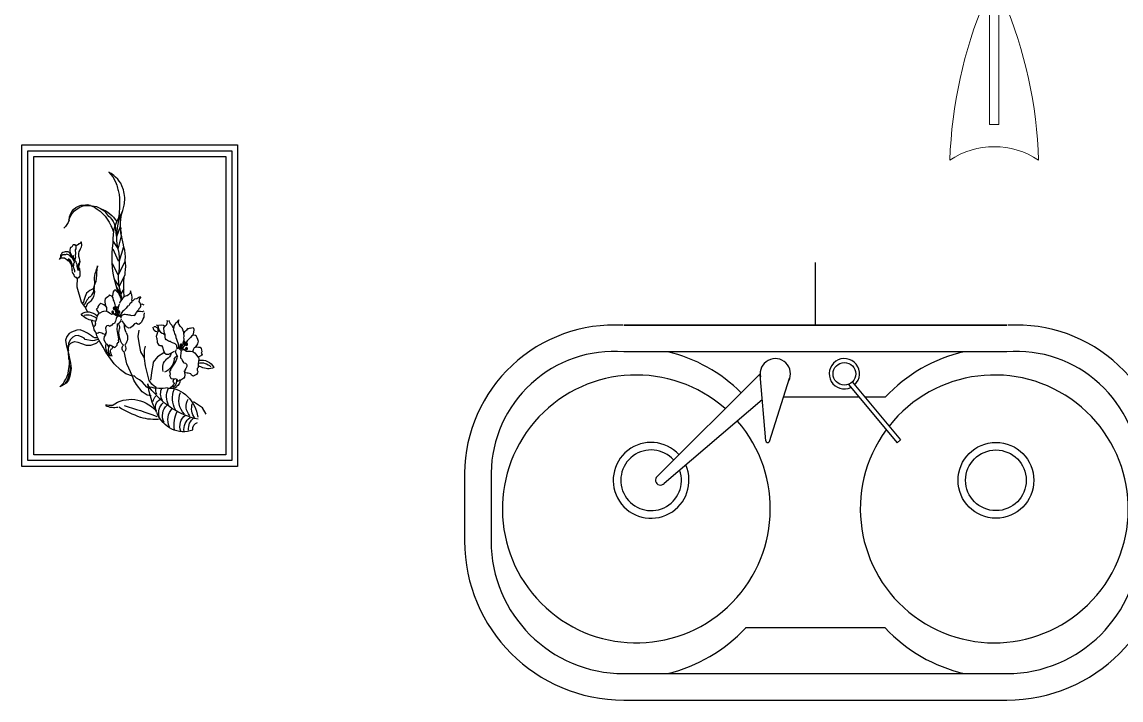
# Model space of a CAD drawing. Header units: millimetres. Extents: x 351279 to 387190, y -1289537 to -1277077.
# Drawn here: x 367015 to 368363, y -1282730 to -1281898 of the extents above; entities that cross this region are included whole.
import ezdxf

# ---------------------------------------------------------------- set-up
doc = ezdxf.new("R2010")
doc.units = ezdxf.units.MM
doc.header["$LTSCALE"] = 20
doc.layers.add('填充', color=251, linetype='Continuous', lineweight=5)
doc.layers.add('外线', color=142, linetype='Continuous', lineweight=13)
doc.layers.add('组9，电器', color=3, linetype='Continuous')

# ---------------------------------------------------------------- blocks, each defined once
blk = doc.blocks.new('fewgfd')
at = {"layer": '组9，电器', "color": 8}
for p, q in [((47478.1, 17347.4), (47947.9, 17347.4)), ((47947.9, 17347.4), (47478.1, 17347.4)), ((47947.9, 17314.8), (47478.1, 17314.8)), ((47645.3, 17287.8), (47519, 17161.9)), ((47652.2, 17205.7), (47645.4, 17286.6)), ((47656.7, 17204.8), (47681.4, 17282.6)), ((47753.6, 17274.7), (47813.3, 17203)), ((47758.3, 17277.8), (47817.6, 17206.6)), ((47648, 17255.7), (47527.5, 17153.3)), ((47766.6, 17259.1), (47674, 17259.1)), ((47798.6, 17259.1), (47773.9, 17259.1)), ((47817.6, 17206.6), (47813.3, 17203)), ((47282.9, 17166.1), (47282.9, 17082.7)), ((47315.5, 17166.1), (47315.5, 17082.7)), ((48110.6, 17082.7), (48110.6, 17166.1)), ((48143.1, 17082.7), (48143.1, 17166.1)), ((47798.6, 16975.9), (47627.4, 16975.9)), ((47478.1, 16920.1), (47947.9, 16920.1)), ((47478.1, 16887.5), (47947.9, 16887.5))]:
    blk.add_line(p, q, dxfattribs=at)
for centre, radius in [((47748.6, 17287.8), 13.9), ((47934.5, 17157.1), 46.5), ((47934.5, 17157.1), 37.2)]:
    blk.add_circle(centre, radius, dxfattribs=at)
for centre, radius, start, end in [((47466.5, 17164), 183.6, 86.7182, 179.4017), ((47959.6, 17164), 183.6, 0.5983, 93.2818), ((47466.7, 17164), 151.3, 85.6759, 179.1965), ((47487.3, 17128.7), 191.4, 45.2332, 76.5369), ((47663.9, 17287.8), 18.6, 332.7551, 191.0495), ((47748.6, 17287.8), 18.6, 313.189, 295.8617), ((47938.4, 17128.3), 191.4, 102.9515, 136.9099), ((47959.3, 17164), 151.3, 0.8035, 94.3241), ((47493.5, 17122), 164.3, 48.4937, 41.0023), ((47932.5, 17122), 164.3, 143.7922, 141.7961), ((47511.6, 17157.1), 46.5, 42.6902, 23.8997), ((47654.6, 17205.8), 2.38, 181.4952, 336.1215), ((47511.6, 17157.1), 37.2, 42.1343, 19.6159), ((47523, 17157.3), 6.06, 131.131, 318.1396), ((47478.1, 17082.7), 195.2, 180, 270), ((47478.1, 17082.7), 162.7, 180, 270), ((47947.9, 17082.7), 195.2, 270, 0), ((47947.9, 17082.7), 162.7, 270, 0), ((47487.3, 17106.2), 191.4, 283.4631, 317.0748), ((47938.4, 17106.7), 191.4, 223.0901, 257.0485)]:
    blk.add_arc(centre, radius, start, end, dxfattribs=at)
blk = doc.blocks.new('ewqrettt')
at = {"layer": '填充', "color": 8}
for p, q in [((80200.3, 44151.8), (80200.3, 43998.6)), ((80211.6, 43998.6), (80211.6, 44151.8)), ((80200.3, 43998.6), (80211.6, 43998.6))]:
    blk.add_line(p, q, dxfattribs=at)
at = {"layer": '外线', "color": 8}
for centre, radius, start, end in [((80705.3, 43936.7), 554.1, 157.1629, 178.1131), ((79706.6, 43936.7), 554.1, 1.8869, 22.8371), ((80205.9, 43874.5), 97.1, 55.9424, 124.0576)]:
    blk.add_arc(centre, radius, start, end, dxfattribs=at)
blk = doc.blocks.new('ewqrewqrer')
at = {"color": 8}
for p, q in [((86962.8, 48234.9), (86959.8, 48236.5)), ((86959.8, 48236.5), (86962.1, 48234)), ((86962.1, 48234), (86964.7, 48230.8)), ((86965.9, 48232.4), (86962.8, 48234.9)), ((86964.7, 48230.8), (86968.1, 48224.9)), ((86968.1, 48230.7), (86965.9, 48232.4)), ((86970.8, 48227.9), (86968.1, 48230.7)), ((86968.1, 48224.9), (86968.9, 48222.6)), ((86972.6, 48225.6), (86970.8, 48227.9)), ((86974.5, 48223.1), (86972.6, 48225.6)), ((86976, 48219.8), (86974.5, 48223.1)), ((86968.9, 48222.6), (86969.7, 48220.8)), ((86969.7, 48220.8), (86969.9, 48219)), ((86969.9, 48219), (86970.4, 48217)), ((86970.4, 48217), (86970.7, 48215.3)), ((86970.7, 48215.3), (86971.2, 48214)), ((86971.2, 48214), (86972.4, 48209.2)), ((86977.7, 48214.8), (86976, 48219.8)), ((86978.2, 48212.4), (86977.7, 48214.8)), ((86978.7, 48210.5), (86978.2, 48212.4)), ((86979.1, 48208.1), (86978.7, 48210.5)), ((86972.4, 48209.2), (86973, 48204.6)), ((86973, 48204.6), (86972.9, 48200)), ((86972.9, 48200), (86972.9, 48197.1)), ((86972.9, 48197.1), (86972.9, 48191.6)), ((86978, 48193), (86978.8, 48196.3)), ((86978.8, 48196.3), (86979, 48198)), ((86979, 48198), (86979.2, 48198.9)), ((86979.3, 48205.5), (86979.1, 48208.1)), ((86979.2, 48200.1), (86979.3, 48202.2)), ((86979.2, 48198.9), (86979.2, 48200.1)), ((86979.3, 48202.2), (86979.3, 48205.5)), ((86972.2, 48182.9), (86971.9, 48181.6)), ((86972.4, 48186.5), (86972.2, 48182.9)), ((86972.6, 48188.4), (86972.4, 48186.5)), ((86972.9, 48191.6), (86972.6, 48188.4)), ((86976.9, 48189.5), (86978, 48193)), ((86969.4, 48158.1), (86968.2, 48170.8)), ((86969.7, 48157.6), (86974.3, 48170.3)), ((86971.9, 48181.6), (86971.6, 48180.2)), ((86971.6, 48180.2), (86971.6, 48179.3)), ((86974.6, 48168.5), (86974.5, 48169.2)), ((86971.4, 48142), (86975.2, 48158.4)), ((86974.5, 48165.9), (86974.8, 48167.4)), ((86975.2, 48161.6), (86974.5, 48165.9)), ((86974.8, 48167.4), (86974.6, 48168.5)), ((86974.8, 48160.9), (86975.2, 48161.6)), ((86975.9, 48157.4), (86974.8, 48160.9)), ((86976.3, 48154.9), (86975.9, 48157.4)), ((86912.4, 48143), (86912, 48141.3)), ((86913, 48144.2), (86912.4, 48143)), ((86914, 48144.5), (86913, 48144.2)), ((86914.5, 48144.7), (86914, 48144.5)), ((86915, 48145.6), (86914.5, 48144.7)), ((86915.6, 48147.1), (86915, 48145.6)), ((86916.1, 48147.6), (86915.6, 48147.1)), ((86916.8, 48147.6), (86916.1, 48147.6)), ((86917.8, 48147.5), (86916.8, 48147.6)), ((86918.4, 48147.6), (86917.8, 48147.5)), ((86919, 48147.1), (86918.4, 48147.6)), ((86919.4, 48142.5), (86918.6, 48141.3)), ((86919.1, 48146.2), (86919, 48147.1)), ((86919.5, 48146.4), (86919.2, 48145.5)), ((86919.2, 48145.5), (86919.5, 48143.8)), ((86919.5, 48143.8), (86919.4, 48142.5)), ((86920, 48146.8), (86919.5, 48146.4)), ((86920.9, 48146.5), (86920, 48146.8)), ((86921.6, 48147.5), (86920.9, 48146.5)), ((86922.2, 48147.6), (86921.6, 48147.5)), ((86922.3, 48147.8), (86922.1, 48147.8)), ((86922.1, 48147.8), (86922.2, 48147.6)), ((86922.5, 48148.2), (86922.3, 48147.8)), ((86922.8, 48148.8), (86922.5, 48148.2)), ((86923.8, 48148.9), (86922.8, 48148.8)), ((86924.2, 48149), (86923.8, 48148.9)), ((86924.9, 48149), (86924.2, 48149)), ((86924.6, 48141.3), (86925.3, 48142.5)), ((86925.4, 48150.2), (86924.9, 48149)), ((86925.3, 48142.5), (86925.5, 48143.2)), ((86925.6, 48150.5), (86925.4, 48150.2)), ((86925.5, 48143.2), (86926.4, 48145.2)), ((86926, 48151), (86925.6, 48150.5)), ((86926.3, 48150), (86926, 48151)), ((86926.6, 48148.2), (86926.3, 48150)), ((86926.4, 48145.2), (86926.7, 48146.7)), ((86926.7, 48146.7), (86926.6, 48148.2)), ((86971.9, 48127.5), (86965.1, 48142.3)), ((86971.3, 48142.9), (86965.6, 48151.5)), ((86972.6, 48126.8), (86978.2, 48145.5)), ((86977.9, 48147.5), (86976.3, 48154.9)), ((86978.3, 48144.6), (86977.9, 48147.5)), ((86979.4, 48140.8), (86978.3, 48144.6)), ((86900.5, 48132.4), (86899.2, 48129.6)), ((86899.2, 48129.6), (86900.3, 48130.9)), ((86900.3, 48130.9), (86900.7, 48131.3)), ((86900.4, 48130.9), (86901.1, 48131.3)), ((86900.5, 48131.1), (86900.4, 48130.9)), ((86900.6, 48133.5), (86900.5, 48132.6)), ((86900.7, 48134.9), (86900.6, 48133.8)), ((86900.6, 48133.8), (86900.6, 48133.5)), ((86901.2, 48133.4), (86900.6, 48132.3)), ((86901.2, 48135.5), (86900.7, 48134.9)), ((86901.1, 48131.3), (86902.3, 48131.7)), ((86902.2, 48137.3), (86901.2, 48135.5)), ((86901.6, 48133.8), (86901.2, 48133.4)), ((86901.9, 48134.3), (86901.6, 48133.8)), ((86902.7, 48134.7), (86901.9, 48134.3)), ((86902.7, 48135), (86902.1, 48134.3)), ((86903.6, 48138.1), (86902.2, 48137.3)), ((86902.3, 48131.7), (86903.6, 48131.4)), ((86903, 48135.1), (86902.7, 48134.7)), ((86904.7, 48135.4), (86903, 48135.1)), ((86905.2, 48138.5), (86903.6, 48138.1)), ((86903.6, 48131.4), (86905.4, 48131.4)), ((86905.4, 48135.6), (86904.7, 48135.4)), ((86906.3, 48138.9), (86905.2, 48138.5)), ((86905.9, 48135.1), (86905.4, 48135.6)), ((86905.4, 48131.4), (86907.1, 48130.3)), ((86906.8, 48135.2), (86905.9, 48135.1)), ((86907.7, 48138.8), (86906.3, 48138.9)), ((86907.5, 48135.6), (86906.8, 48135.2)), ((86907.1, 48130.3), (86908.3, 48129.4)), ((86908.1, 48135.9), (86907.5, 48135.6)), ((86908.9, 48138.9), (86907.7, 48138.8)), ((86909.1, 48135.8), (86908.1, 48135.9)), ((86908.3, 48129.4), (86909.3, 48128.4)), ((86909.9, 48138.7), (86908.9, 48138.9)), ((86910.4, 48135.2), (86909.1, 48135.8)), ((86910.3, 48130), (86909.8, 48130.1)), ((86909.8, 48130.1), (86911.1, 48128.5)), ((86910.7, 48138.5), (86909.9, 48138.7)), ((86910.9, 48129.8), (86910.3, 48130)), ((86911.3, 48134.8), (86910.4, 48135.2)), ((86912, 48129.3), (86910.9, 48129.8)), ((86912.2, 48134.3), (86911.3, 48134.8)), ((86912, 48141.3), (86912.2, 48139.9)), ((86913, 48128.1), (86912, 48129.3)), ((86912.2, 48139.9), (86912.5, 48138.2)), ((86913.3, 48132.8), (86912.2, 48134.3)), ((86912.5, 48138.2), (86913.5, 48135.4)), ((86913.8, 48133.9), (86913.3, 48135.2)), ((86914, 48132.1), (86913.3, 48132.8)), ((86913.5, 48135.4), (86913.9, 48134.4)), ((86914.4, 48132.3), (86913.8, 48133.9)), ((86913.9, 48134.4), (86915, 48131.7)), ((86915.2, 48131.2), (86914, 48132.1)), ((86916.1, 48129.3), (86914.4, 48132.3)), ((86915, 48131.7), (86915.2, 48131.2)), ((86915.2, 48131.2), (86916.1, 48129.3)), ((86916.1, 48134.3), (86915.9, 48133.2)), ((86915.9, 48133.2), (86916, 48132.6)), ((86916, 48132.6), (86916, 48131)), ((86916, 48131), (86916.3, 48129.4)), ((86916.3, 48134.6), (86916.1, 48134.3)), ((86916.1, 48129.3), (86916.1, 48129.2)), ((86916.4, 48133.9), (86916.3, 48134.6)), ((86916.3, 48129.4), (86916.7, 48128.2)), ((86916.6, 48132.7), (86916.4, 48133.9)), ((86917.4, 48130.3), (86916.6, 48132.7)), ((86917.9, 48128.5), (86917.4, 48130.3)), ((86918.3, 48129.6), (86918.1, 48128.5)), ((86918.6, 48130.7), (86918.3, 48129.6)), ((86918.6, 48141.3), (86918.6, 48140.4)), ((86918.6, 48140.4), (86918.8, 48137.6)), ((86919, 48132.4), (86918.6, 48130.7)), ((86918.8, 48136.1), (86918.7, 48135)), ((86918.7, 48135), (86918.7, 48134.1)), ((86918.7, 48134.1), (86919, 48132.4)), ((86918.8, 48137.6), (86918.8, 48136.1)), ((86922.9, 48135.1), (86923, 48136.9)), ((86923, 48134.1), (86922.9, 48135.1)), ((86923, 48136.9), (86923.6, 48139.4)), ((86923.2, 48133.1), (86923, 48134.1)), ((86923.7, 48130.8), (86923.2, 48133.1)), ((86923.6, 48139.4), (86924.6, 48141.3)), ((86924.2, 48129.2), (86923.7, 48130.8)), ((86924.3, 48128.6), (86924.2, 48129.2)), ((86980.2, 48132.9), (86979.4, 48140.8)), ((86979.9, 48128.4), (86980.2, 48132.9)), ((86909.3, 48128.4), (86909.3, 48128.4)), ((86909.3, 48128.4), (86910.6, 48128)), ((86910.6, 48128), (86911.8, 48126.5)), ((86911.1, 48128.5), (86912.1, 48127.5)), ((86911.8, 48126.5), (86912.9, 48124.7)), ((86912.1, 48127.5), (86913, 48125.7)), ((86912.9, 48124.7), (86913.6, 48123.2)), ((86913.6, 48126.9), (86913, 48128.1)), ((86913, 48125.7), (86913.2, 48124.4)), ((86913.2, 48124.4), (86913.6, 48123.4)), ((86914.2, 48125.9), (86913.6, 48126.9)), ((86913.6, 48123.4), (86913.8, 48122.8)), ((86913.6, 48123.2), (86913.6, 48122)), ((86913.8, 48122.8), (86914, 48121.7)), ((86914, 48121.7), (86914.2, 48120.4)), ((86914.8, 48124), (86914.2, 48125.9)), ((86914.2, 48120.4), (86914.4, 48118.7)), ((86914.4, 48118.7), (86914.6, 48117.7)), ((86914.6, 48117.7), (86914.7, 48116.3)), ((86914.7, 48116.3), (86914.6, 48115)), ((86915.3, 48122.7), (86914.8, 48124)), ((86915.2, 48121.9), (86915.3, 48122.7)), ((86915.3, 48121.3), (86915.2, 48121.9)), ((86916.2, 48120.9), (86915.3, 48121.3)), ((86916.5, 48121.9), (86916.2, 48121)), ((86916.2, 48121), (86916.2, 48120.9)), ((86916.2, 48120.9), (86916.7, 48119.2)), ((86916.7, 48123.1), (86916.5, 48121.9)), ((86916.7, 48128.2), (86917.2, 48126.7)), ((86916.8, 48124.6), (86916.7, 48124.2)), ((86916.7, 48124.2), (86916.7, 48123.1)), ((86916.7, 48119.2), (86917, 48118.4)), ((86917.3, 48125.8), (86916.8, 48124.6)), ((86917, 48118.4), (86917.3, 48117.4)), ((86917.2, 48126.7), (86917.3, 48126.1)), ((86917.3, 48126.1), (86917.3, 48125.8)), ((86917.3, 48117.4), (86917.8, 48116)), ((86917.8, 48116), (86917.9, 48115.1)), ((86918.6, 48127.9), (86917.9, 48128.5)), ((86919.1, 48127.5), (86918.6, 48127.9)), ((86919.6, 48126.7), (86919.1, 48127.5)), ((86920.3, 48124.9), (86919.6, 48126.7)), ((86921, 48123.2), (86920.3, 48124.9)), ((86920.9, 48121.1), (86921.2, 48121.9)), ((86921.3, 48119.8), (86920.9, 48121.1)), ((86921.2, 48121.9), (86921, 48123.2)), ((86921.9, 48117.7), (86921.3, 48119.8)), ((86922.4, 48116.4), (86921.9, 48117.7)), ((86922.1, 48121.3), (86922, 48120.7)), ((86922, 48120.7), (86922.2, 48119.6)), ((86922.5, 48124.1), (86922.1, 48122.7)), ((86922.1, 48122.7), (86922.1, 48121.3)), ((86922.2, 48119.6), (86922.8, 48116.9)), ((86922.8, 48115.6), (86922.4, 48116.4)), ((86923.2, 48124.6), (86922.5, 48124.1)), ((86922.8, 48116.9), (86922.9, 48116.5)), ((86922.9, 48116.5), (86922.8, 48115.6)), ((86923.5, 48125.6), (86923.2, 48124.6)), ((86923.2, 48119.9), (86923.3, 48121.6)), ((86923.5, 48118.9), (86923.2, 48119.9)), ((86923.3, 48121.6), (86923.9, 48123.9)), ((86924.5, 48126.9), (86923.5, 48125.6)), ((86923.5, 48122.9), (86923.6, 48123.7)), ((86924.1, 48117.9), (86923.5, 48118.9)), ((86923.6, 48123.7), (86924.4, 48126.3)), ((86923.9, 48123.9), (86924.2, 48125.3)), ((86924.3, 48116.7), (86924.1, 48117.9)), ((86924.2, 48125.3), (86924.5, 48126.9)), ((86924.3, 48127.2), (86924.3, 48128.6)), ((86924.4, 48126.3), (86924.3, 48127.2)), ((86924.9, 48115.1), (86924.3, 48116.7)), ((86943.9, 48115.7), (86943.8, 48114.8)), ((86944.4, 48117.1), (86943.9, 48115.7)), ((86945, 48118.3), (86944.4, 48117.1)), ((86945.5, 48119.6), (86945, 48118.3)), ((86945.3, 48112.9), (86945.7, 48118)), ((86946, 48121), (86945.5, 48119.6)), ((86945.7, 48118), (86946.1, 48121.9)), ((86946.1, 48121.9), (86946, 48121)), ((86971.5, 48110.7), (86964.5, 48124)), ((86971.6, 48111.1), (86979.8, 48127)), ((86979.8, 48113.5), (86980.2, 48116.8)), ((86980.3, 48125.6), (86979.9, 48128.4)), ((86980.2, 48116.8), (86980.5, 48121.2)), ((86980.5, 48121.2), (86980.3, 48125.6)), ((86914.6, 48115), (86914.7, 48114.3)), ((86914.7, 48114.3), (86915.7, 48112.4)), ((86915.7, 48112.4), (86916.8, 48110.6)), ((86916.8, 48110.6), (86917.4, 48108.8)), ((86917.4, 48108.8), (86918.6, 48108.1)), ((86917.8, 48114.6), (86917.7, 48113.8)), ((86917.9, 48115.1), (86917.8, 48114.6)), ((86918.6, 48108.1), (86920, 48107.2)), ((86920, 48107.2), (86920.2, 48107.1)), ((86920.6, 48107.3), (86920.2, 48107.3)), ((86920.8, 48107.5), (86920.6, 48107.3)), ((86921.1, 48095.6), (86921.5, 48107.5)), ((86922, 48107.4), (86922.9, 48107.2)), ((86922.9, 48107.2), (86923.7, 48108.4)), ((86923.7, 48108.4), (86924.1, 48108.8)), ((86924.1, 48108.8), (86924.5, 48109.9)), ((86924.5, 48111.3), (86924.9, 48112.9)), ((86924.5, 48109.9), (86924.5, 48111.3)), ((86924.9, 48112.9), (86924.9, 48115.1)), ((86942.3, 48110.1), (86941.8, 48107.1)), ((86941.8, 48107.1), (86941.9, 48105.1)), ((86941.9, 48105.1), (86942.2, 48101.5)), ((86942.6, 48111.8), (86942.3, 48110.1)), ((86942.9, 48113.1), (86942.6, 48111.8)), ((86943.8, 48114.8), (86942.9, 48113.1)), ((86943.2, 48100.1), (86944.2, 48103.1)), ((86944.2, 48103.1), (86945, 48110.2)), ((86945, 48110.2), (86945.3, 48112.9)), ((86972.5, 48096.9), (86967.1, 48104.6)), ((86973.1, 48096.8), (86979.3, 48110.3)), ((86978.4, 48103.1), (86978.7, 48107.5)), ((86978.7, 48107.5), (86979, 48109)), ((86979, 48109), (86979.7, 48110.5)), ((86979.7, 48110.5), (86979.8, 48113.5)), ((86926.3, 48077), (86921.1, 48095.6)), ((86932.5, 48088.3), (86930.9, 48084.3)), ((86934.4, 48090), (86932.5, 48088.3)), ((86936.7, 48091.5), (86934.4, 48090)), ((86939.9, 48093.1), (86936.7, 48091.5)), ((86940.1, 48088.4), (86939.2, 48086.5)), ((86941.7, 48095.5), (86939.9, 48093.1)), ((86940.9, 48089.9), (86940.1, 48088.4)), ((86941.1, 48091.8), (86940.9, 48089.9)), ((86941.7, 48094.1), (86941.1, 48091.8)), ((86942.1, 48098.9), (86941.7, 48097)), ((86941.7, 48097), (86941.7, 48095.5)), ((86941.8, 48096.3), (86942.3, 48097.8)), ((86942, 48093.4), (86941.8, 48096.3)), ((86942.5, 48090.4), (86942, 48093.4)), ((86942.2, 48101.5), (86942.1, 48098.9)), ((86942.3, 48097.8), (86943.2, 48100.1)), ((86942.4, 48087.5), (86942.5, 48090.4)), ((86965.1, 48089.8), (86964.4, 48085.5)), ((86965.9, 48091.2), (86965.1, 48089.8)), ((86967.1, 48092.4), (86965.9, 48091.2)), ((86968.7, 48091.1), (86967.1, 48092.4)), ((86970.3, 48089.6), (86968.7, 48091.1)), ((86974.7, 48087.6), (86969.2, 48095.8)), ((86970.3, 48089.6), (86971.1, 48088.7)), ((86971.1, 48088.7), (86971.1, 48088.5)), ((86971.1, 48088.5), (86971.6, 48088)), ((86975, 48087.5), (86978.5, 48093.4)), ((86986.1, 48088.5), (86985.9, 48087.9)), ((86986.2, 48089.5), (86986.1, 48088.5)), ((86986.4, 48090.4), (86986.2, 48089.5)), ((86986.6, 48091.2), (86986.4, 48090.4)), ((86986.8, 48090.4), (86986.6, 48091.2)), ((86987, 48089.6), (86986.8, 48090.4)), ((86987.1, 48088.6), (86987, 48089.6)), ((86987.2, 48087.9), (86987.1, 48088.6)), ((86930.5, 48071.7), (86926.3, 48077)), ((86928, 48076.4), (86927.6, 48075.9)), ((86928.6, 48077.5), (86928, 48076.4)), ((86929.8, 48080.3), (86928.6, 48077.5)), ((86930.9, 48084.3), (86929.8, 48080.3)), ((86930.6, 48075.5), (86930.1, 48073.8)), ((86931.5, 48077.3), (86930.6, 48075.5)), ((86932.8, 48079.7), (86931.5, 48077.3)), ((86934.1, 48081), (86932.8, 48079.7)), ((86933.2, 48074.3), (86934, 48075.6)), ((86934, 48075.6), (86935.2, 48076.8)), ((86935.1, 48082.4), (86934.1, 48081)), ((86936, 48083.1), (86935.1, 48082.4)), ((86935.2, 48076.8), (86937.2, 48078.2)), ((86937.1, 48083.8), (86936, 48083.1)), ((86938.7, 48085.3), (86937.1, 48083.8)), ((86937.2, 48078.2), (86938.6, 48079.3)), ((86938.6, 48079.3), (86940, 48081.3)), ((86939.2, 48086.5), (86938.7, 48085.3)), ((86940, 48081.3), (86941.3, 48083.9)), ((86941.3, 48083.9), (86942.4, 48087.5)), ((86950.2, 48075.7), (86948.7, 48074.7)), ((86952.1, 48074.7), (86950.2, 48075.7)), ((86953.9, 48073.7), (86952.1, 48074.7)), ((86955.1, 48079.3), (86954.8, 48077.4)), ((86954.8, 48077.4), (86955.2, 48074.7)), ((86955.2, 48081.1), (86955.1, 48079.3)), ((86957, 48082.6), (86955.2, 48081.1)), ((86958.6, 48083.7), (86957, 48082.6)), ((86959.8, 48084.8), (86958.6, 48083.7)), ((86960.6, 48086), (86959.8, 48084.8)), ((86961.4, 48085.3), (86960.6, 48086)), ((86963.5, 48084.6), (86961.4, 48085.3)), ((86964, 48083.7), (86963.5, 48084.6)), ((86964.4, 48085.5), (86964, 48083.7)), ((86964, 48083.7), (86964.6, 48082.5)), ((86964.6, 48082.5), (86965.2, 48079.8)), ((86965.2, 48079.8), (86965.8, 48078.4)), ((86965.8, 48078.4), (86966.4, 48077.4)), ((86966.4, 48077.4), (86967.3, 48073.8)), ((86971.6, 48088), (86972.4, 48087.5)), ((86972.8, 48074.9), (86972, 48073.5)), ((86972.2, 48088), (86973, 48086.5)), ((86972.8, 48075.1), (86972.8, 48074.9)), ((86973, 48086.5), (86973.2, 48085.1)), ((86973.5, 48077), (86973.1, 48075.9)), ((86973.2, 48085.1), (86973.9, 48083.2)), ((86976.6, 48081.8), (86973.5, 48077)), ((86973.9, 48083.2), (86974.5, 48081.9)), ((86974.5, 48081.9), (86974.4, 48079.6)), ((86974.4, 48079.6), (86974.4, 48079.6)), ((86977.5, 48082.5), (86976.6, 48081.8)), ((86978.1, 48083.3), (86977.4, 48082.7)), ((86977.4, 48082.7), (86977.5, 48082.5)), ((86978.7, 48083.7), (86978.1, 48083.3)), ((86979, 48084), (86978.7, 48083.7)), ((86981.5, 48084.9), (86979, 48084)), ((86982.3, 48084.8), (86981.5, 48084.9)), ((86984.1, 48086), (86982.3, 48084.8)), ((86984.9, 48086.8), (86984.1, 48086.1)), ((86985.8, 48075.1), (86984.4, 48072.8)), ((86985.4, 48087.2), (86984.9, 48086.8)), ((86985.9, 48087.9), (86985.4, 48087.2)), ((86987.9, 48077), (86985.8, 48075.1)), ((86988.1, 48086.2), (86987.2, 48087.9)), ((86989.3, 48078.7), (86987.8, 48078)), ((86987.8, 48078), (86987.9, 48077)), ((86988, 48078.2), (86988.6, 48078.9)), ((86988.4, 48082.9), (86988.1, 48086.2)), ((86988.1, 48086.2), (86988.1, 48086.2)), ((86988.1, 48079.9), (86988.6, 48081.6)), ((86988.6, 48078.9), (86988.1, 48079.9)), ((86988.6, 48081.6), (86988.4, 48082.9)), ((86991.4, 48080.8), (86989.3, 48078.7)), ((86994.1, 48081.3), (86991.4, 48080.8)), ((86995.6, 48082.2), (86994.1, 48081.3)), ((86996.2, 48082.8), (86995.6, 48082.2)), ((86997.4, 48083.3), (86996.2, 48082.8)), ((86997.2, 48078.1), (86997.4, 48079.5)), ((86997.8, 48076.7), (86997.2, 48078.1)), ((86999.2, 48083.1), (86997.4, 48083.3)), ((86997.4, 48079.5), (86998, 48081.9)), ((86998.7, 48075.3), (86997.8, 48076.7)), ((86998, 48081.9), (86998.9, 48082.5)), ((86998.9, 48073.9), (86998.7, 48075.3)), ((86998.7, 48074.6), (86999.1, 48074.8)), ((86998.9, 48082.5), (86999.2, 48083.1)), ((86999.1, 48074.8), (87000.5, 48074.9)), ((87000.5, 48074.9), (87002.7, 48073.9)), ((86934, 48064.9), (86930.5, 48071.7)), ((86932, 48071.1), (86932.7, 48073)), ((86932.7, 48073), (86933.2, 48074.3)), ((86945.2, 48069), (86944.2, 48068.7)), ((86944.2, 48068.7), (86946.8, 48065)), ((86946.4, 48070), (86945.2, 48069)), ((86946, 48061.3), (86945.7, 48059.4)), ((86947.4, 48063.5), (86946, 48061.3)), ((86947.5, 48073.5), (86946.4, 48071.8)), ((86946.4, 48071.8), (86946.4, 48070)), ((86946.8, 48065), (86947.3, 48064.2)), ((86947.3, 48064.2), (86947.7, 48063.7)), ((86949, 48063.7), (86947.4, 48063.5)), ((86948.7, 48074.7), (86947.5, 48073.5)), ((86951.8, 48065.2), (86949, 48063.7)), ((86953.5, 48065.8), (86951.8, 48065.2)), ((86953.9, 48065.6), (86953.5, 48065.8)), ((86955.9, 48072.3), (86953.9, 48073.7)), ((86956.5, 48066), (86953.9, 48065.6)), ((86955.2, 48074.7), (86956, 48071.7)), ((86956, 48071.7), (86956.8, 48070.8)), ((86959.1, 48064.8), (86956.5, 48066)), ((86956.8, 48070.8), (86956.9, 48067.8)), ((86956.9, 48067.8), (86956.8, 48065.5)), ((86960.7, 48063.8), (86959.1, 48064.8)), ((86961.4, 48063.4), (86960.7, 48063.8)), ((86962.5, 48062.8), (86961.4, 48063.4)), ((86963.3, 48062.2), (86962.5, 48062.8)), ((86965.7, 48062.3), (86963.3, 48062.2)), ((86966.4, 48062.6), (86965.4, 48064)), ((86967.6, 48062.9), (86965.7, 48062.3)), ((86966.7, 48062.1), (86966.5, 48062.5)), ((86968.6, 48060.7), (86966.7, 48062.1)), ((86967.3, 48073.8), (86967.6, 48072.3)), ((86968.1, 48066.5), (86967.4, 48068.4)), ((86967.6, 48072.3), (86967.7, 48071.3)), ((86968.4, 48061.9), (86967.6, 48062.9)), ((86967.7, 48071.3), (86968.1, 48069.1)), ((86968.1, 48069.1), (86968.4, 48066.6)), ((86969.3, 48062.8), (86968.1, 48066.5)), ((86971.5, 48059.9), (86969.3, 48062.8)), ((86970.1, 48066.5), (86969.9, 48067.6)), ((86970.6, 48063), (86970.1, 48066.5)), ((86970.7, 48066.9), (86970.5, 48066.1)), ((86971.7, 48060.4), (86970.6, 48063)), ((86971, 48069.7), (86970.7, 48066.9)), ((86971.1, 48070.8), (86971, 48069.7)), ((86972, 48073.5), (86971.1, 48070.8)), ((86972.4, 48062.1), (86972.2, 48063.8)), ((86972.5, 48061.5), (86972.4, 48062.1)), ((86973.1, 48060.4), (86972.5, 48061.5)), ((86974.2, 48061.8), (86973.9, 48060.2)), ((86975, 48063.4), (86974.2, 48061.8)), ((86976.7, 48065.5), (86975, 48063.4)), ((86975.9, 48060.3), (86976.7, 48061.7)), ((86978.3, 48066.8), (86976.7, 48065.5)), ((86976.7, 48061.7), (86979.2, 48062.4)), ((86980, 48068.4), (86978.3, 48066.8)), ((86979.2, 48062.4), (86979.9, 48062.5)), ((86979.9, 48062.5), (86981.4, 48061.9)), ((86981.2, 48069.8), (86980, 48068.4)), ((86982.9, 48072.1), (86981.2, 48069.8)), ((86981.4, 48061.9), (86982.7, 48061.9)), ((86982.7, 48061.9), (86984.1, 48061.5)), ((86984.4, 48072.8), (86982.9, 48072.1)), ((86984.1, 48061.5), (86985.5, 48061.7)), ((86985.5, 48061.7), (86986.6, 48061.2)), ((86991.1, 48060.9), (86992, 48061.5)), ((86992, 48061.5), (86993.1, 48062.9)), ((86993.1, 48062.9), (86993.9, 48064.7)), ((86993.9, 48064.7), (86994.4, 48065.7)), ((86994.4, 48065.7), (86994.7, 48066)), ((86995.6, 48065.1), (86994.4, 48065.7)), ((86994.7, 48066), (86995, 48066.4)), ((86995, 48066.4), (86995.9, 48067.2)), ((86997.1, 48065.6), (86995.6, 48065.1)), ((86995.9, 48067.2), (86996.8, 48067.9)), ((86996.8, 48067.9), (86997.2, 48069.3)), ((86998.5, 48065.6), (86997.1, 48065.6)), ((86997.2, 48069.3), (86998.7, 48071)), ((87000.6, 48065.4), (86998.5, 48065.6)), ((86998.7, 48071), (86999.2, 48072.1)), ((86999.2, 48072.1), (86998.9, 48073.9)), ((87002.9, 48066.2), (87000.6, 48065.4)), ((87003.3, 48061.2), (87003.6, 48064.1)), ((86940.9, 48047), (86938.8, 48054.7)), ((86942.3, 48047.9), (86941.7, 48047.6)), ((86942.9, 48048.5), (86942.3, 48047.9)), ((86943.1, 48049.3), (86942.9, 48048.5)), ((86943.4, 48053.5), (86943.1, 48051.8)), ((86943.1, 48051.8), (86943.7, 48050.4)), ((86943.7, 48050.4), (86943.1, 48049.3)), ((86944.5, 48055.4), (86943.4, 48053.5)), ((86944.7, 48056.5), (86944.5, 48055.4)), ((86944.9, 48058), (86944.7, 48056.5)), ((86945.7, 48059.4), (86944.9, 48058)), ((86957.3, 48048), (86956.4, 48047.3)), ((86958.9, 48048.4), (86957.3, 48048)), ((86960.8, 48047.5), (86958.9, 48048.4)), ((86961.4, 48047.8), (86960.4, 48047.4)), ((86963.6, 48049), (86961.4, 48047.8)), ((86964.8, 48050.4), (86963.6, 48049)), ((86966.7, 48051), (86964.8, 48050.4)), ((86967.3, 48052.3), (86966.7, 48051)), ((86968, 48053.9), (86967.3, 48052.3)), ((86968.4, 48055.6), (86968, 48053.9)), ((86968.8, 48056.9), (86968.4, 48055.6)), ((86969.7, 48059.9), (86968.6, 48060.7)), ((86969.3, 48058.3), (86968.8, 48056.9)), ((86969.7, 48058.5), (86969.3, 48058.3)), ((86969.9, 48058.9), (86969.7, 48058.5)), ((86970.6, 48059.4), (86969.9, 48058.9)), ((86970.2, 48050.2), (86972.8, 48051.6)), ((86970.2, 48043.6), (86970.5, 48048.4)), ((86970.5, 48048.4), (86970.6, 48050.1)), ((86971.1, 48059.8), (86970.6, 48059.4)), ((86970.6, 48050.1), (86970.9, 48050.9)), ((86971.7, 48060.2), (86971.1, 48059.8)), ((86972.5, 48059.7), (86971.7, 48060.2)), ((86973.2, 48059.8), (86972.5, 48059.7)), ((86972.8, 48051.6), (86975.1, 48054.1)), ((86973.8, 48060.5), (86973.2, 48059.8)), ((86974.6, 48059.3), (86973.8, 48060.5)), ((86975.2, 48057.9), (86974.6, 48059.3)), ((86974.7, 48058.8), (86975, 48059.6)), ((86974.9, 48054.8), (86975.4, 48056.7)), ((86975, 48059.6), (86975.9, 48060.3)), ((86979.1, 48050.3), (86976.4, 48054.3)), ((86981.4, 48046.8), (86979.1, 48050.3)), ((86986.6, 48061.2), (86987.7, 48060.9)), ((86987.7, 48060.9), (86990.4, 48061)), ((86991.3, 48050.4), (86988.7, 48047.5)), ((86990.4, 48061), (86991.1, 48060.9)), ((86993.3, 48051.5), (86991.3, 48050.4)), ((86995.1, 48050.3), (86993.3, 48051.5)), ((86996.6, 48049.9), (86995.1, 48050.3)), ((86998.7, 48051.3), (86996.6, 48049.9)), ((86999.6, 48052.2), (86998.7, 48051.3)), ((87002, 48056.5), (86999.6, 48052.2)), ((87002, 48056.5), (87003, 48058.6)), ((87003, 48058.6), (87003.3, 48061.2)), ((87020.4, 48047.3), (87018.5, 48049.2)), ((87018.5, 48049.2), (87020.3, 48048.5)), ((87020.3, 48048.5), (87020.8, 48048.6)), ((87024.6, 48049), (87020.6, 48048.7)), ((87026.9, 48048.7), (87024.6, 48049)), ((87028.2, 48047.9), (87026.9, 48048.7)), ((87028, 48046.9), (87028.8, 48048.1)), ((87028.5, 48047.3), (87028.2, 48047.9)), ((87028.8, 48048.1), (87030, 48048.9)), ((87030, 48048.9), (87031.1, 48049.8)), ((87031.1, 48049.8), (87031.5, 48051.1)), ((87031.8, 48053.6), (87031.2, 48054.6)), ((87031.5, 48051.1), (87031.8, 48053.6)), ((87032.9, 48054.5), (87033.8, 48053.4)), ((87033.8, 48053.4), (87034.1, 48052.5)), ((87034.1, 48052.5), (87035.1, 48050.9)), ((87035.1, 48050.9), (87037.3, 48049)), ((87037.3, 48049), (87038.4, 48046)), ((87039.9, 48046.3), (87040.1, 48048.2)), ((87040.1, 48048.2), (87040.8, 48049.2)), ((87040.8, 48049.2), (87042.3, 48052)), ((87042.3, 48052), (87043.7, 48053)), ((87042.3, 48052), (87042.3, 48052)), ((87043.7, 48053), (87044.1, 48053.6)), ((87044.1, 48053.6), (87044.6, 48054.4)), ((87044.6, 48054.4), (87045.1, 48055)), ((87045.2, 48053.9), (87044.9, 48052.9)), ((87044.9, 48052.9), (87044.9, 48052.3)), ((87044.9, 48052.3), (87045, 48051.4)), ((87045, 48051.4), (87045.3, 48050.8)), ((87045.1, 48055), (87045.6, 48055.6)), ((87045.4, 48054.8), (87045.2, 48053.9)), ((87045.3, 48050.8), (87045.8, 48049.7)), ((87045.6, 48055.6), (87045.4, 48054.8)), ((87045.8, 48049.7), (87046.9, 48047.6)), ((86908.2, 48034.9), (86906.8, 48030.4)), ((86911.3, 48038.5), (86908.2, 48034.9)), ((86913.9, 48040.5), (86911.3, 48038.5)), ((86920.8, 48042.9), (86913.9, 48040.5)), ((86918.5, 48035.8), (86915.6, 48034)), ((86922.1, 48036.4), (86918.5, 48035.8)), ((86924.7, 48043), (86920.8, 48042.9)), ((86927, 48034.4), (86922.1, 48036.4)), ((86929.8, 48041.2), (86924.7, 48043)), ((86929.6, 48032.8), (86927, 48034.4)), ((86933.8, 48039.1), (86929.8, 48041.2)), ((86938.7, 48036), (86933.8, 48039.1)), ((86940.5, 48034.3), (86938.7, 48036)), ((86942.7, 48033.3), (86940.5, 48034.3)), ((86941.7, 48047.6), (86941.2, 48046)), ((86941.2, 48046), (86941.6, 48043.2)), ((86941.6, 48043.2), (86943.1, 48040.9)), ((86943.1, 48040.9), (86944.3, 48039.5)), ((86944.3, 48039.5), (86945, 48039.2)), ((86945.2, 48035.9), (86944.3, 48039.5)), ((86945, 48039.2), (86945.4, 48039.2)), ((86948.2, 48030.2), (86945.2, 48035.9)), ((86945.4, 48039.2), (86946.8, 48039.4)), ((86946.8, 48039.4), (86947.3, 48039.7)), ((86947.3, 48039.7), (86948.2, 48040.4)), ((86948.2, 48040.4), (86951.2, 48039.4)), ((86951.2, 48039.4), (86952.6, 48038.6)), ((86952.6, 48038.6), (86954.5, 48037.8)), ((86954.2, 48034.9), (86953.6, 48032.3)), ((86955.6, 48036.9), (86954.2, 48034.9)), ((86954.5, 48037.8), (86955.8, 48038.3)), ((86956.5, 48040.2), (86955.6, 48036.9)), ((86955.8, 48038.3), (86956.3, 48039.1)), ((86956.4, 48047.3), (86955.9, 48045.4)), ((86955.9, 48045.4), (86956.1, 48042.9)), ((86956.1, 48042.9), (86956.5, 48040.2)), ((86956.3, 48039.1), (86956.2, 48039.4)), ((86970.6, 48041.1), (86970.2, 48043.6)), ((86971.3, 48036.8), (86970.6, 48041.1)), ((86972.1, 48031.8), (86971.3, 48036.8)), ((86984.3, 48045.3), (86981.4, 48046.8)), ((86986.6, 48045.6), (86984.3, 48045.3)), ((86988.7, 48047.5), (86986.6, 48045.6)), ((86996, 48035.1), (86997.2, 48042.7)), ((86997.6, 48024.8), (86996, 48035.1)), ((87018.5, 48035.6), (87019.3, 48038)), ((87018.6, 48033.1), (87018.5, 48035.6)), ((87019.3, 48038), (87020.1, 48040.8)), ((87020.1, 48040.8), (87021.6, 48042.3)), ((87020.6, 48046.8), (87020.4, 48047.3)), ((87021, 48044.1), (87020.6, 48046.8)), ((87021, 48044.1), (87021.6, 48042.3)), ((87021.6, 48042.3), (87021.7, 48041.3)), ((87021.6, 48042.3), (87023.3, 48040.3)), ((87023.3, 48040.3), (87025.1, 48039.3)), ((87025.1, 48039.3), (87026.4, 48038.6)), ((87026.4, 48038.6), (87027.6, 48037.3)), ((87027, 48039.1), (87028.7, 48038.3)), ((87027, 48038.4), (87027, 48039.1)), ((87027.1, 48045.5), (87028, 48046.9)), ((87027.1, 48044.3), (87027.1, 48045.5)), ((87027.7, 48041.9), (87027.1, 48044.3)), ((87027.6, 48040.4), (87027.7, 48041.9)), ((87028.2, 48039.4), (87027.6, 48040.4)), ((87027.6, 48037.3), (87028.9, 48037.1)), ((87028.6, 48038.1), (87028.2, 48039.4)), ((87028.8, 48037.6), (87028.6, 48038.1)), ((87028.9, 48037.1), (87028.8, 48037.6)), ((87028.9, 48036), (87028.9, 48037.1)), ((87029, 48034), (87028.9, 48036)), ((87038.4, 48046), (87039.5, 48044.5)), ((87039.5, 48044.5), (87038.9, 48043.7)), ((87038.9, 48043.7), (87040.1, 48040.9)), ((87039, 48045.8), (87039.9, 48046.3)), ((87039.4, 48044.8), (87039, 48045.8)), ((87040.1, 48040.9), (87040.5, 48038.1)), ((87040.5, 48038.1), (87041.6, 48036.6)), ((87041.6, 48036.6), (87042.2, 48033.6)), ((87046.9, 48047.6), (87047.6, 48047.2)), ((87047.6, 48047.2), (87049.6, 48045.1)), ((87049.6, 48045.1), (87049.7, 48044.6)), ((87049.7, 48044.6), (87050.1, 48043.9)), ((87050.1, 48043.9), (87050.5, 48043.1)), ((87050.5, 48043.1), (87050.3, 48042.8)), ((87050.3, 48042.8), (87050.9, 48041.8)), ((87050.9, 48041.8), (87051.8, 48035.8)), ((87051.8, 48035.8), (87051.8, 48034.6)), ((87052.8, 48040.7), (87051.9, 48038.6)), ((87051.9, 48038.6), (87051.9, 48038.6)), ((87053.8, 48041.5), (87052.8, 48040.7)), ((87055.1, 48042.9), (87053.8, 48041.5)), ((87055.9, 48044), (87055.1, 48042.9)), ((87057.1, 48044.9), (87055.9, 48044)), ((87057.6, 48044.5), (87056.7, 48044.6)), ((87058.2, 48044.7), (87057.6, 48044.5)), ((87058.4, 48044.9), (87058.2, 48044.7)), ((87059.4, 48045.2), (87058.4, 48044.9)), ((87059.4, 48045.2), (87061.4, 48045.7)), ((87061.8, 48035.8), (87060.2, 48033.8)), ((87061.4, 48045.7), (87063.3, 48046)), ((87062.8, 48036.6), (87061.8, 48035.8)), ((87063.2, 48038.4), (87062.8, 48036.6)), ((87062.8, 48036.6), (87063.6, 48037.1)), ((87064.1, 48042.6), (87063.2, 48038.4)), ((87063.3, 48046), (87063.9, 48044.2)), ((87063.6, 48037.1), (87065.8, 48036.6)), ((87063.9, 48044.2), (87064.1, 48042.6)), ((87065.8, 48036.6), (87066.7, 48036.8)), ((87066.7, 48036.8), (87067, 48035.3)), ((87067, 48035.3), (87067.6, 48033.6)), ((86906.8, 48030.4), (86907.4, 48025.3)), ((86907.4, 48025.3), (86909.7, 48017.5)), ((86910.6, 48026.4), (86909.8, 48023)), ((86909.8, 48023), (86910.1, 48019.1)), ((86910.1, 48019.5), (86911.1, 48024.7)), ((86912.5, 48030.8), (86910.6, 48026.4)), ((86911.1, 48024.7), (86913.1, 48026.8)), ((86915.6, 48034), (86912.5, 48030.8)), ((86913.1, 48026.8), (86915.8, 48027.9)), ((86915.8, 48027.9), (86918.2, 48028.9)), ((86918.2, 48028.9), (86922, 48028.1)), ((86922, 48028.1), (86926.4, 48026.5)), ((86926.4, 48026.5), (86932.2, 48024.3)), ((86930.9, 48031.4), (86929.6, 48032.8)), ((86939.4, 48029.8), (86930.9, 48031.4)), ((86932.2, 48024.3), (86937.7, 48024.4)), ((86937.7, 48024.4), (86943.6, 48026.4)), ((86942.3, 48030.1), (86939.4, 48029.8)), ((86946.4, 48031.4), (86942.3, 48030.1)), ((86945.7, 48033.2), (86942.7, 48033.3)), ((86943.6, 48026.4), (86945, 48027.1)), ((86945, 48027.1), (86947.4, 48029.6)), ((86950, 48026.9), (86948.2, 48030.2)), ((86952.9, 48021.8), (86950, 48026.9)), ((86956, 48015.8), (86952.9, 48021.8)), ((86953.6, 48032.3), (86953.7, 48031.1)), ((86953.7, 48031.1), (86955.2, 48028)), ((86955.2, 48028), (86956.2, 48026.6)), ((86956.2, 48026.6), (86957.7, 48025.8)), ((86957.7, 48025.8), (86958.2, 48024.6)), ((86958.2, 48024.6), (86959.2, 48022.7)), ((86959.2, 48022.7), (86959.7, 48023.9)), ((86959.7, 48023.9), (86960.5, 48024.9)), ((86960.5, 48024.9), (86962.4, 48024.5)), ((86962.4, 48024.5), (86963.5, 48023.4)), ((86963.5, 48023.4), (86967.2, 48021.4)), ((86967.2, 48021.4), (86968.1, 48022.3)), ((86968.1, 48022.3), (86969.3, 48023.6)), ((86969.3, 48023.6), (86970.2, 48024.4)), ((86970.2, 48026.2), (86971.3, 48027.7)), ((86970.2, 48024.4), (86970.2, 48026.2)), ((86971.3, 48027.7), (86972.3, 48028.1)), ((86971.8, 48030.9), (86972.1, 48031.8)), ((86972.3, 48028.1), (86971.8, 48030.9)), ((86999, 48016.2), (86997.6, 48024.8)), ((87003.6, 48018.2), (87004.9, 48023.1)), ((87018.6, 48033.1), (87019.1, 48028)), ((87019.1, 48028), (87019.6, 48026.8)), ((87019.6, 48026.8), (87021, 48024.3)), ((87021, 48024.3), (87022.4, 48023.8)), ((87022.4, 48023.8), (87024.5, 48023.9)), ((87024.5, 48023.9), (87025.8, 48021.9)), ((87025.8, 48021.9), (87027, 48017.9)), ((87029.5, 48032.1), (87029, 48034)), ((87030, 48031.1), (87029.5, 48032.1)), ((87030.6, 48030.8), (87030, 48031.1)), ((87033, 48029.2), (87030.6, 48030.8)), ((87034.1, 48028.9), (87033, 48029.2)), ((87035.3, 48028.8), (87034.1, 48028.9)), ((87036.4, 48027.9), (87035.3, 48028.8)), ((87037.9, 48027.4), (87036.4, 48027.9)), ((87039, 48026.7), (87037.9, 48027.4)), ((87040.5, 48026.4), (87039, 48026.7)), ((87041.1, 48025.9), (87040.5, 48026.4)), ((87043.2, 48023.9), (87041.1, 48025.9)), ((87042.2, 48033.6), (87042.7, 48031.7)), ((87042.7, 48031.7), (87043.7, 48029.3)), ((87043.3, 48022.2), (87043.2, 48023.9)), ((87043.9, 48021.1), (87043.3, 48022.2)), ((87043.7, 48029.3), (87044.6, 48027.3)), ((87043.8, 48020.3), (87043.9, 48021.1)), ((87044, 48020.7), (87045.2, 48021.3)), ((87044.6, 48027.3), (87045.3, 48024.5)), ((87045.3, 48022.7), (87045.1, 48021.1)), ((87045.2, 48021.3), (87045.6, 48020.3)), ((87045.3, 48024.5), (87045.3, 48022.7)), ((87045.8, 48020.8), (87046.8, 48021.5)), ((87046.8, 48021.5), (87047.1, 48021.9)), ((87047, 48019.5), (87050.1, 48020.9)), ((87047.1, 48021.9), (87048, 48023.4)), ((87047.1, 48020), (87049, 48021.8)), ((87049, 48021.8), (87050.8, 48024.6)), ((87050.1, 48020.9), (87052.6, 48023.5)), ((87050.5, 48025.3), (87050.3, 48024.5)), ((87051.2, 48027.9), (87050.5, 48025.3)), ((87050.8, 48024.6), (87051.4, 48025.5)), ((87051.6, 48028.9), (87051.2, 48027.9)), ((87051.7, 48033.7), (87051.6, 48033.6)), ((87051.6, 48033.6), (87051.7, 48031.9)), ((87051.7, 48031.9), (87051.6, 48028.9)), ((87053.6, 48025.8), (87052.3, 48023.8)), ((87052.6, 48023.5), (87053.9, 48024.8)), ((87054.8, 48027.6), (87053.6, 48025.8)), ((87055.3, 48028.4), (87054.8, 48027.6)), ((87056.1, 48029.6), (87055.3, 48028.4)), ((87058.3, 48032.3), (87056.1, 48029.6)), ((87059.1, 48032.8), (87058.3, 48032.3)), ((87060.2, 48033.8), (87059.1, 48032.8)), ((87064.3, 48021.2), (87063.1, 48018.5)), ((87065.3, 48021.6), (87064.3, 48021.2)), ((87067.2, 48023.8), (87065.3, 48021.6)), ((87065.6, 48022), (87067.9, 48022.2)), ((87068.6, 48025.9), (87067.2, 48023.8)), ((87067.6, 48033.6), (87068.6, 48031.7)), ((87067.9, 48022.2), (87069.9, 48022.1)), ((87068.6, 48031.7), (87069.6, 48029.4)), ((87069, 48027.7), (87068.6, 48025.9)), ((87069.6, 48029.4), (87069, 48027.7)), ((87069.9, 48022.1), (87072, 48021.9)), ((87072, 48021.9), (87072.9, 48020.2)), ((86909.7, 48017.5), (86910.4, 48014.7)), ((86910.5, 48013.9), (86910.1, 48019.5)), ((86910.1, 48019.1), (86910.2, 48017.4)), ((86910.4, 48014.7), (86911.3, 48010.2)), ((86910.8, 48010.1), (86910.5, 48013.9)), ((86911, 48007.4), (86910.8, 48010.1)), ((86911.5, 48005.7), (86911, 48007.4)), ((86911.3, 48010.2), (86913, 48002.4)), ((86966.2, 48001.4), (86956, 48015.8)), ((86982, 48001.3), (86978.5, 48016.7)), ((87003.4, 48008.8), (86999, 48016.2)), ((87003.5, 48008.2), (87003.6, 48018.2)), ((87004.9, 47999.1), (87003.5, 48008.2)), ((87019.7, 48010.2), (87014.2, 48003.7)), ((87027.3, 48015), (87019.7, 48010.2)), ((87027, 48017.9), (87028.2, 48015.1)), ((87028.2, 48015.1), (87030.1, 48013.5)), ((87030.1, 48013.5), (87033.3, 48013.2)), ((87033.3, 48013.2), (87036.7, 48015.1)), ((87036.7, 48015.1), (87040.5, 48017.2)), ((87042.8, 48012.8), (87041.7, 48016.3)), ((87042, 48004.3), (87043.6, 48008.7)), ((87042.1, 48016.8), (87042.3, 48018.8)), ((87044.5, 48010.2), (87042.8, 48012.8)), ((87043, 48019.7), (87044, 48020.7)), ((87043.6, 48008.7), (87044.1, 48010.3)), ((87044.1, 48010.3), (87044.2, 48011.1)), ((87045.6, 48020.3), (87046.1, 48019.9)), ((87046.1, 48019.9), (87047, 48019.9)), ((87047, 48019.9), (87047.3, 48019.2)), ((87047.3, 48019.2), (87047.7, 48018.6)), ((87047.7, 48018.6), (87048.1, 48017.7)), ((87048.2, 48013.9), (87047.9, 48012.3)), ((87047.9, 48012.3), (87047.9, 48010.4)), ((87047.9, 48010.4), (87047.9, 48008.9)), ((87047.9, 48008.9), (87049.4, 48007.3)), ((87048.1, 48017.7), (87048.1, 48017.3)), ((87048.1, 48017.3), (87048.4, 48016.9)), ((87048.3, 48015.3), (87048.2, 48013.9)), ((87048.4, 48016.9), (87048.3, 48015.3)), ((87048.6, 48018.5), (87050, 48018.6)), ((87050, 48018.6), (87052.2, 48018.9)), ((87050.6, 48019.6), (87051.6, 48020)), ((87051.6, 48020), (87053.1, 48018.4)), ((87052.2, 48018.9), (87052.5, 48019)), ((87052.6, 48019.1), (87054, 48019.8)), ((87053.1, 48018.4), (87055.2, 48017)), ((87055.2, 48017), (87056.2, 48017.1)), ((87056.2, 48017.1), (87057.4, 48017)), ((87057.4, 48017), (87058.2, 48017)), ((87058.2, 48017), (87060, 48017.1)), ((87060, 48017.1), (87062.7, 48016.7)), ((87063.1, 48018.5), (87062.3, 48016.4)), ((87062.7, 48016.7), (87064.8, 48014.9)), ((87064.8, 48014.9), (87065.3, 48014.9)), ((87065.3, 48014.9), (87066.6, 48013.5)), ((87066.6, 48013.5), (87068.5, 48010.6)), ((87068.5, 48010.6), (87069.8, 48009.5)), ((87070.2, 48010.1), (87069.7, 48009.8)), ((87069.8, 48009.5), (87070.3, 48006.8)), ((87071, 48010.5), (87070.2, 48010.1)), ((87074.7, 48012.4), (87071, 48010.5)), ((87072.9, 48020.2), (87073.6, 48018.5)), ((87073.9, 48016.3), (87073.2, 48014.7)), ((87073.2, 48014.7), (87073.9, 48013.2)), ((87073.6, 48018.5), (87073.9, 48016.3)), ((87073.9, 48013.2), (87074.7, 48012.4)), ((86910.5, 47993.1), (86911.2, 47997.7)), ((86911.2, 47997.7), (86911.6, 48001.3)), ((86912.3, 47995.1), (86911.2, 47988.9)), ((86911.6, 48001.3), (86911.5, 48005.7)), ((86912.5, 47999.4), (86912.3, 47995.1)), ((86913, 48002.4), (86913.5, 47995.8)), ((86913.5, 47995.8), (86913, 47990.8)), ((86974, 47994.2), (86966.2, 48001.4)), ((86980.5, 47989.2), (86974, 47994.2)), ((86988.7, 47986.4), (86982, 48001.3)), ((87007.6, 47987.7), (87004.9, 47999.1)), ((87013.9, 47999.9), (87012.5, 47993.4)), ((87014.2, 48003.7), (87013.9, 47999.9)), ((87035.7, 47993.8), (87035.9, 47994.8)), ((87035.9, 47994.8), (87038.5, 47998.8)), ((87038.5, 47998.8), (87040.7, 48002.3)), ((87040.7, 48002.3), (87042, 48004.3)), ((87049.4, 48007.3), (87049.9, 48005.4)), ((87049.9, 48005.4), (87051.5, 48003.2)), ((87051.5, 48003.2), (87052.2, 48002.3)), ((87051.9, 48002.6), (87053.9, 48002.4)), ((87054.3, 47995.9), (87052.9, 47993.8)), ((87053.9, 48002.4), (87055.2, 48001.1)), ((87055.4, 47998.1), (87054.3, 47995.9)), ((87055.2, 48001.1), (87055.7, 48000)), ((87055.7, 48000), (87055.4, 47998.1)), ((87068.3, 47994.5), (87068.1, 47993.7)), ((87069.3, 47996.8), (87068.2, 47995.8)), ((87068.2, 47995.8), (87068.3, 47994.5)), ((87069.6, 48001.8), (87069.3, 48000.7)), ((87069.3, 48000.7), (87069.6, 47998.4)), ((87069.6, 47998.4), (87069.3, 47996.8)), ((87070, 48003.2), (87069.6, 48001.8)), ((87070.3, 48006.8), (87069.9, 48004.9)), ((87069.9, 48004.9), (87070, 48003.2)), ((86905.2, 47979.2), (86907.1, 47982.5)), ((86907.1, 47982.5), (86908.5, 47985.2)), ((86910.5, 47981.6), (86907.5, 47977.7)), ((86910, 47984.7), (86908.2, 47980.1)), ((86908.5, 47985.2), (86910.1, 47989.8)), ((86911.2, 47988.9), (86910, 47984.7)), ((86910.1, 47989.8), (86910.5, 47993.1)), ((86912.2, 47986.2), (86910.5, 47981.6)), ((86913, 47990.8), (86912.2, 47986.2)), ((86988.7, 47986.4), (86980.5, 47989.2)), ((86991, 47986.7), (86988.7, 47986.4)), ((86990.6, 47981.5), (86988.7, 47986.4)), ((86993.7, 47976.1), (86990.6, 47981.5)), ((86993.7, 47983.7), (86991, 47986.7)), ((86997.4, 47981.7), (86993.7, 47983.7)), ((87001.1, 47979), (86997.4, 47981.7)), ((87009.4, 47981.1), (87007.6, 47987.7)), ((87012.6, 47976.7), (87009.4, 47981.1)), ((87012.5, 47993.4), (87011, 47981.3)), ((87034.3, 47991.6), (87035.7, 47993.8)), ((87034.9, 47990.7), (87034.3, 47991.6)), ((87034.7, 47987.2), (87035.4, 47988.8)), ((87035.2, 47986), (87034.7, 47987.2)), ((87035.4, 47988.8), (87034.9, 47990.7)), ((87035.8, 47984.2), (87035.2, 47986)), ((87036.2, 47982.9), (87035.8, 47984.2)), ((87040.3, 47982.7), (87036.2, 47982.9)), ((87041.7, 47982.9), (87040.3, 47982.7)), ((87043.5, 47982.4), (87041.7, 47982.9)), ((87043.9, 47980.9), (87043.5, 47982.4)), ((87043.9, 47979.7), (87043.9, 47980.9)), ((87045.5, 47980.8), (87043.9, 47979.7)), ((87046.4, 47981.6), (87045.5, 47980.8)), ((87048, 47981.5), (87046.4, 47981.6)), ((87049.4, 47982.2), (87048, 47981.5)), ((87051.9, 47984.1), (87049.4, 47982.2)), ((87052.5, 47985.1), (87051.9, 47984.1)), ((87052.9, 47993.8), (87052.5, 47990.4)), ((87052.5, 47990.4), (87053, 47987.8)), ((87053, 47987.8), (87052.5, 47985.1)), ((87052.7, 47992.7), (87052.8, 47992.9)), ((87052.8, 47991.7), (87052.7, 47992.7)), ((87053.8, 47990.5), (87052.8, 47991.7)), ((87055.8, 47990.1), (87053.8, 47990.5)), ((87057.3, 47990.1), (87055.8, 47990.1)), ((87060.3, 47989.4), (87057.3, 47990.1)), ((87060.9, 47988.3), (87060.3, 47989.4)), ((87061.3, 47987.7), (87060.9, 47988.3)), ((87062.4, 47986.8), (87061.3, 47987.7)), ((87062.7, 47986.6), (87062.4, 47986.8)), ((87063.5, 47986.5), (87062.7, 47986.6)), ((87065.1, 47987), (87063.5, 47986.5)), ((87067.3, 47988.3), (87065.1, 47987)), ((87068.7, 47990.5), (87067.3, 47988.3)), ((87068.1, 47993.7), (87068.5, 47992.8)), ((87068.5, 47992.8), (87068.9, 47992.2)), ((87068.9, 47992.2), (87068.7, 47990.5)), ((86902.4, 47974.4), (86899.9, 47973.1)), ((86899.9, 47973.1), (86900.8, 47974.3)), ((86900.8, 47974.3), (86901.9, 47975.3)), ((86901.9, 47975.3), (86902.8, 47976.2)), ((86905.1, 47976.1), (86902.4, 47974.4)), ((86902.8, 47976.2), (86904.2, 47977.6)), ((86904.2, 47977.6), (86905.2, 47979.2)), ((86907.5, 47977.7), (86905.1, 47976.1)), ((86908.2, 47980.1), (86906.2, 47978.2)), ((87000.7, 47967.1), (86993.7, 47976.1)), ((87007, 47963), (87000.7, 47967.1)), ((87006.6, 47973), (87001.1, 47979)), ((87010.3, 47971.2), (87006.6, 47973)), ((87015.5, 47974), (87012.6, 47976.7)), ((87018, 47973), (87015.5, 47974)), ((87011.7, 47962.1), (87007, 47963)), ((87068.5, 47951.5), (87063.5, 47954.9)), ((87074.8, 47947.4), (87068.5, 47951.5)), ((87079.4, 47939.7), (87074.8, 47947.4))]:
    blk.add_line(p, q, dxfattribs=at)
for points in [[(86853.3, 48270.1), (87117.7, 48270.1), (87117.7, 47875.6), (86853.3, 47875.6)], [(86860.5, 48262.9), (87110.5, 48262.9), (87110.5, 47882.8), (86860.5, 47882.8)], [(86867.7, 48255.7), (87103.3, 48255.7), (87103.3, 47890), (86867.7, 47890)]]:
    blk.add_lwpolyline(points, close=True, dxfattribs=at)
at = {"color": 8, "extrusion": (0, 0, -1)}
for centre, major_axis, start_param, end_param in [((86934.6, 48168.1), (-4.3, 27.5), 5.198687, 6.542145), ((86929.8, 48175.2), (-3.3, 20.9), 4.981604, 6.430089), ((86933.4, 48177.9), (-2.9, 18.7), 6.208976, 6.687267), ((86937.5, 48163.3), (-5, 32), 0.148965, 0.871917), ((86923.2, 48149.7), (-7.6, 49), 0.522974, 1.257938), ((86940.6, 48153.3), (-6.2, 40), 0.450802, 1.107971), ((87012.5, 48239.8), (-12.9, 82.8), 4.067513, 4.171461), ((87008.3, 48153), (-7.4, 47.8), 4.80049, 5.552474), ((87027.7, 48155.5), (-10, 64.4), 4.614098, 5.373444), ((87023.6, 48168.8), (-8.5, 55), 4.678508, 5.231096), ((86890.1, 48188.1), (-3.9, 25.1), 2.137394, 2.619274), ((86948.9, 48164.7), (-3.4, 21.6), 0.87038, 1.427099), ((86940.3, 48155.9), (-4.5, 29), 1.17241, 1.493266), ((87054.5, 48127.3), (-15.6, 100.6), 4.372072, 5.090665), ((86890.7, 48115.3), (-5, 32.5), 0.923506, 1.05537), ((86884, 48129.1), (-15.3, 98.3), 1.597628, 1.885133), ((87025.3, 48106), (-9.2, 59.4), 4.527434, 4.945017), ((87091.4, 48091.6), (-19.5, 125.4), 4.787116, 4.940385), ((86978.6, 48093.2), (-1.39, 8.91), 4.234722, 4.540594), ((87019, 48098.1), (-7.9, 50.5), 4.525788, 4.642918), ((86934.9, 48046.3), (-2.9, 18.7), 5.891363, 7.117389), ((86940.2, 48075.8), (-3.3, 20.9), 3.338498, 4.173823), ((86933.9, 48042), (-3, 19.6), 6.217963, 7.111353), ((86937.2, 48018.4), (-5.6, 36.3), 0.264834, 0.377881), ((86963.3, 48045.2), (-1.7, 10.8), 1.098236, 1.734005), ((86990.7, 48047.3), (-2, 13), 4.24473, 5.033951), ((86990.3, 48038.2), (-3.1, 20), 4.08877, 5.190058), ((86971.3, 48034.1), (-2, 12.7), 1.235898, 2.544311), ((87019.4, 48046.5), (-0.91, 5.85), 3.363766, 4.844088), ((87015.7, 48042.5), (-0.77, 4.92), 0.056382, 1.808951), ((86967, 48022.1), (-1.8, 11.9), 4.390624, 5.205778), ((86967.5, 48018.5), (-1.39, 8.91), 4.199894, 5.575008), ((86961.1, 48022.3), (-0.54, 3.47), 1.518459, 2.989052), ((86980.6, 48020.4), (-0.77, 4.92), 3.983373, 5.735942), ((86975.4, 48020.7), (-0.91, 5.85), 1.007571, 2.487894), ((86964.5, 48018.9), (-1.25, 8.03), 3.376844, 4.591983), ((86963.4, 48017.7), (-0.29, 1.86), 4.588272, 5.592851), ((86973.7, 48018.2), (-2, 13.1), 4.2669, 4.772844), ((87025.2, 48018.8), (-2, 13), 2.034632, 2.823853), ((87048.8, 48002), (-1.7, 10.8), 5.334579, 5.970348), ((87037.4, 47996.4), (-2, 12.7), 4.524272, 5.832685), ((87022.1, 48010.5), (-3.1, 20), 1.878526, 2.979813), ((87061.8, 47963.8), (-5.6, 36.3), 0.407518, 0.520564), ((87073.7, 47983), (-3, 19.6), 6.240416, 7.133806), ((87074.4, 47987.3), (-2.9, 18.7), 6.23438, 7.460405), ((87080.9, 48016.5), (-3.3, 20.9), 2.89476, 3.730085), ((87034.9, 47980.5), (-1.39, 8.91), 1.493575, 2.868689), ((87042, 47980.4), (-0.54, 3.47), 4.079532, 5.550125), ((87036.7, 47983.4), (-1.8, 11.9), 1.862805, 2.67796), ((87012.4, 47977.4), (-0.83, 5.35), 3.901308, 4.729653), ((87096.8, 47989), (-15.5, 100), 4.364801, 4.726717), ((87083.6, 48040.6), (-16.8, 107.8), 3.462049, 4.175854), ((87021.1, 48032.9), (-9.5, 61.1), 3.116461, 3.51362), ((87027.8, 47968.7), (-1.8, 11.6), 4.40425, 5.230034), ((87036.8, 47964.4), (-2.3, 14.9), 4.312782, 5.386692), ((87048.7, 47960.9), (-3.1, 20.1), 4.338996, 5.355912), ((87033.3, 47931.4), (-6.2, 40), 0.135675, 1.594709), ((87029.3, 47983.6), (-2, 13.1), 2.295739, 2.801684), ((87037.7, 47979.1), (-1.25, 8.03), 2.476601, 3.69174), ((87061.9, 47958.5), (-4.1, 26.6), 4.331646, 5.286696), ((87038.2, 47977.5), (-0.29, 1.86), 1.475733, 2.480312), ((86988.4, 47909.8), (-7.4, 47.7), 5.853575, 7.21187), ((87025.1, 47952.3), (-2, 12.5), 5.089705, 5.722809), ((87026.3, 47948.1), (-1.6, 10.2), 4.387177, 6.043314), ((87035.4, 47940.6), (-2.5, 15.9), 4.608864, 5.781798), ((87064.9, 47955.8), (-3.3, 21.2), 4.006211, 5.366607), ((87069.1, 47948.8), (-2.5, 15.9), 4.097212, 5.465775), ((86961.1, 48034.5), (-12.9, 83.3), 3.276118, 3.383028), ((86965.4, 47974.7), (-4.2, 26.9), 3.079925, 3.708776), ((87060.3, 48154), (-35.6, 229.3), 3.616033, 3.754813), ((86864.9, 47363), (-93.3, 599.9), 0.384778, 0.461684), ((87050.1, 47957.1), (-6, 38.6), 2.944072, 4.449746), ((87040.7, 47937.3), (-2.6, 16.7), 4.366598, 5.779588), ((87049.5, 47932.3), (-3, 19.1), 4.401398, 5.696793), ((87071.2, 47925.3), (-5.4, 34.7), 4.709745, 5.376102), ((87076.9, 47946), (-2.7, 17.2), 4.169384, 5.255394), ((87014.3, 48020.2), (-13.4, 86.2), 3.204031, 3.513674), ((87061.9, 47924.3), (-2.5, 16.4), 4.503498, 5.86964), ((87068.1, 47920.1), (-2.8, 17.8), 4.752743, 5.897074), ((87072.7, 47920.9), (-2.6, 16.8), 4.797372, 5.842863), ((87070.1, 47921.1), (-1.29, 8.31), 4.755936, 6.269601)]:
    blk.add_ellipse(centre, major_axis=major_axis, ratio=0.888889, start_param=start_param, end_param=end_param, dxfattribs=at)
for centre, major_axis in [((86964.5, 48065), (-0.2, 1.29)), ((86964.6, 48065), (-0.16, 1.01)), ((86966.5, 48069.7), (-0.22, 1.44)), ((86966.5, 48069.7), (-0.19, 1.24)), ((86970.1, 48069.7), (-0.25, 1.63)), ((86970.1, 48069.7), (-0.19, 1.23)), ((86972.2, 48065), (-0.2, 1.29)), ((86972.2, 48065), (-0.16, 1.01)), ((87048.4, 48024.4), (-0.2, 1.29)), ((87048.4, 48024.4), (-0.16, 1.01)), ((87052.1, 48027.5), (-0.25, 1.63)), ((87052.1, 48027.5), (-0.19, 1.23)), ((87055.2, 48025.5), (-0.22, 1.44)), ((87055.2, 48020.2), (-0.2, 1.29)), ((87055.2, 48025.5), (-0.19, 1.24)), ((87055.2, 48020.2), (-0.16, 1.01))]:
    blk.add_ellipse(centre, major_axis=major_axis, ratio=0.888889, dxfattribs=at)

msp = doc.modelspace()

# ---------------------------------------------------------------- linework, layer by layer
at = {"color": 1}
msp.add_line((367987.789, -1282269.991), (367987.789, -1282192.94), dxfattribs=at)

# ---------------------------------------------------------------- block references
at = {"color": 5}
for name, p in [('ewqrettt', (288001.243, -1326022.503)), ('ewqrewqrer', (280161.523, -1330318.829)), ('fewgfd', (320274.753, -1299617.357))]:
    msp.add_blockref(name, p, dxfattribs=at)

doc.saveas('drawing.dxf')
